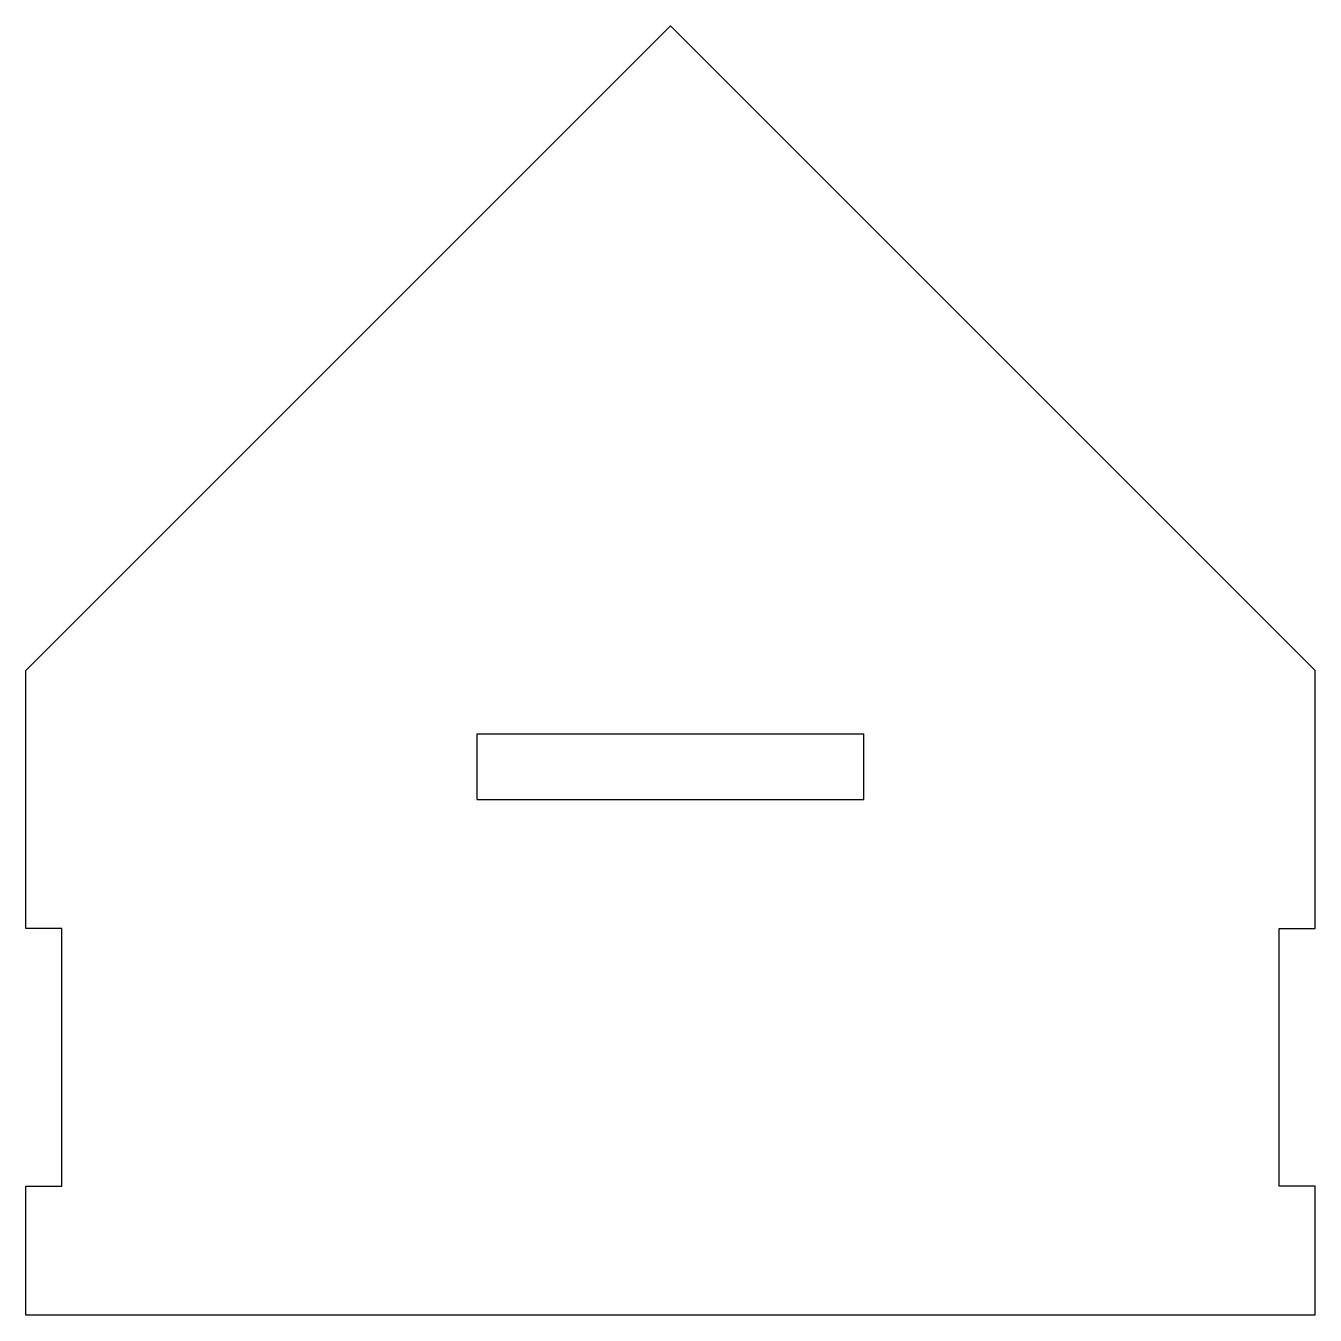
# Model space of a CAD drawing. Header units: millimetres. Extents: x -50 to 50, y -25 to 75.
import ezdxf

# ---------------------------------------------------------------- set-up
doc = ezdxf.new("R2010")
doc.units = ezdxf.units.MM

msp = doc.modelspace()

# ---------------------------------------------------------------- linework, layer by layer
at = {"color": 7, "linetype": 'Continuous', "lineweight": 25}
for p, q in [((0, 75), (-50, 25)), ((50, 25), (0, 75)), ((-50, 5), (-50, 25)), ((50, 5), (50, 25)), ((-15, 20.1), (15, 20.1)), ((-15, 15), (-15, 20.1)), ((15, 15), (15, 20.1)), ((-15, 15), (15, 15)), ((-47.2, 5), (-50, 5)), ((-47.2, -15), (-47.2, 5)), ((47.2, 5), (50, 5)), ((47.2, -15), (47.2, 5)), ((-50, -15), (-47.2, -15)), ((-50, -25), (-50, -15)), ((50, -15), (47.2, -15)), ((50, -25), (50, -15)), ((50, -25), (-50, -25))]:
    msp.add_line(p, q, dxfattribs=at)

doc.saveas('drawing.dxf')
